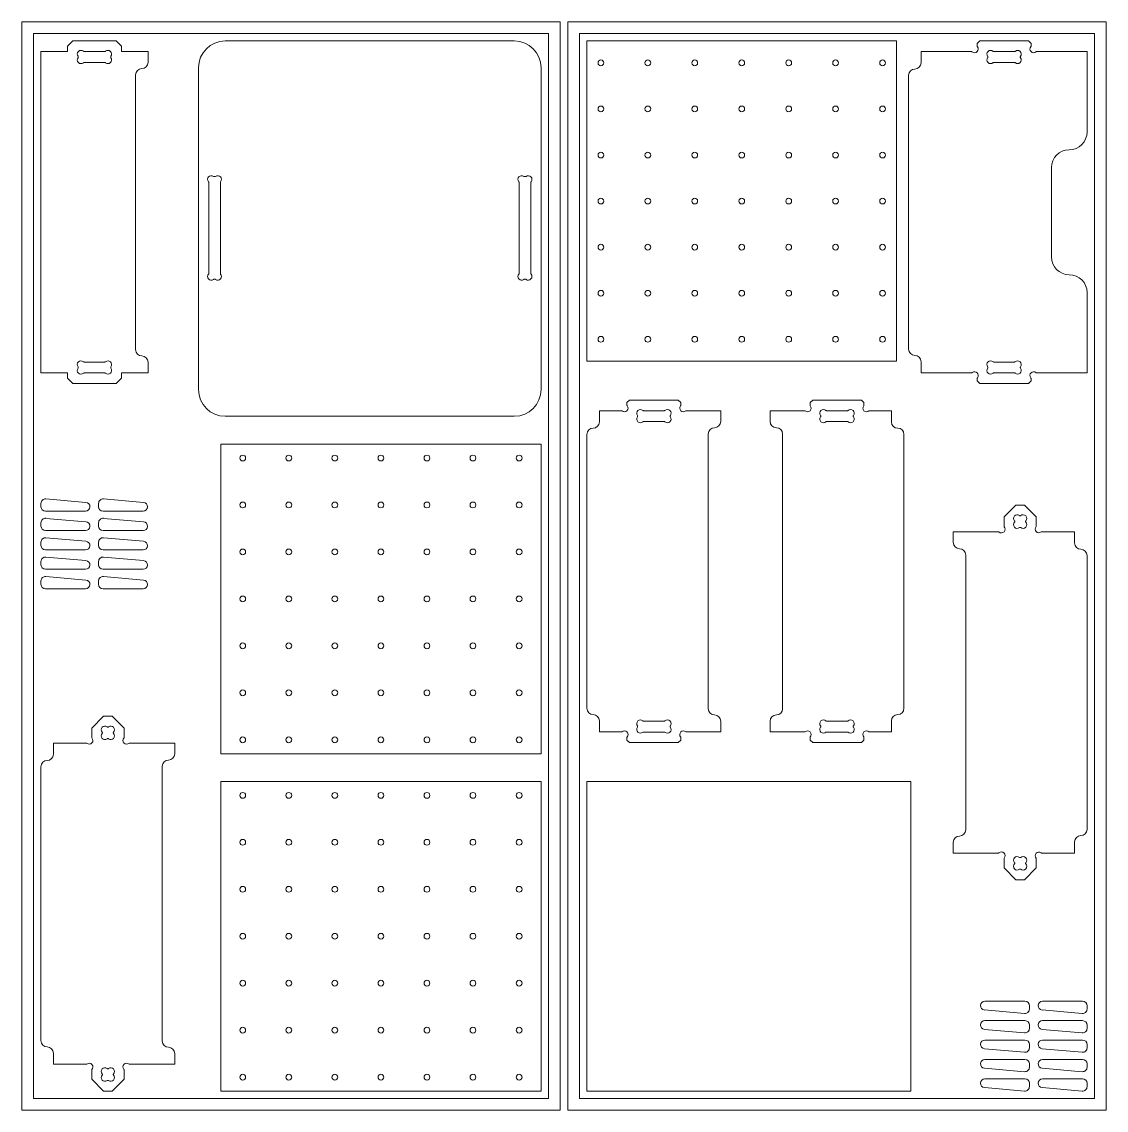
# Model space of a CAD drawing. Header units: millimetres. Extents: x 0 to 2440, y 0 to 1220.
# Drawn here: x 1224 to 2440, y 0 to 1220 of the extents above; entities that cross this region are included whole.
import ezdxf

# ---------------------------------------------------------------- set-up
doc = ezdxf.new("R2010")
doc.units = ezdxf.units.MM

msp = doc.modelspace()

# ---------------------------------------------------------------- linework, layer by layer
at = {"color": 7, "linetype": 'Continuous', "lineweight": 15}
for p, q in [((1827.9, 1220), (1224.3, 1220)), ((1224.3, 1220), (1224.3, 0)), ((1827.9, 0), (1827.9, 1220)), ((2440, 1220), (1836.4, 1220)), ((1836.4, 1220), (1836.4, 0)), ((2440, 0), (2440, 1220)), ((1814.9, 1207), (1237.3, 1207)), ((1237.3, 1207), (1237.3, 13)), ((1275.6, 1192.5), (1281.6, 1198.5)), ((1281.6, 1198.5), (1330, 1198.5)), ((1330, 1198.5), (1336, 1192.5)), ((1776.4, 1198.5), (1452.4, 1198.5)), ((1814.9, 13), (1814.9, 1207)), ((2427, 1207), (1849.4, 1207)), ((1849.4, 1207), (1849.4, 13)), ((1857.9, 1198.5), (1857.9, 839.5)), ((1857.9, 1198.5), (2204.9, 1198.5)), ((2204.9, 1198.5), (2204.9, 839.5)), ((2295.3, 1195.6), (2298.2, 1198.5)), ((2298.2, 1198.5), (2352.8, 1198.5)), ((2352.8, 1198.5), (2355.7, 1195.6)), ((2427, 13), (2427, 1207)), ((1245.8, 1186.5), (1275.6, 1186.5)), ((1245.8, 1186.5), (1245.8, 826.5)), ((1275.6, 1186.5), (1275.6, 1192.5)), ((1294.1, 1186.6), (1317.4, 1186.6)), ((1336, 1192.5), (1336, 1186.5)), ((1336, 1186.5), (1365.8, 1186.5)), ((1365.8, 1186.5), (1365.8, 1174.5)), ((2232.5, 1186.5), (2289.1, 1186.5)), ((2232.5, 1174), (2232.5, 1186.5)), ((2295.3, 1192.7), (2295.3, 1195.6)), ((2313.8, 1186.6), (2337.2, 1186.6)), ((2355.7, 1195.6), (2355.7, 1192.7)), ((2361.9, 1186.5), (2418.5, 1186.5)), ((2418.5, 1186.5), (2418.5, 1096.5)), ((1287.6, 1180.4), (1287.6, 1180.6)), ((1317.4, 1174.4), (1294.1, 1174.4)), ((1324, 1180.6), (1324, 1180.4)), ((2307.3, 1180.3), (2307.3, 1180.7)), ((2337.2, 1174.4), (2313.8, 1174.4)), ((2343.7, 1180.7), (2343.7, 1180.3)), ((1351.8, 852.5), (1351.8, 1160.5)), ((1422.4, 1168.5), (1422.4, 807.8)), ((1806.4, 807.8), (1806.4, 1168.5)), ((2218.5, 1160), (2218.5, 853)), ((2378.5, 956.5), (2378.5, 1056.5)), ((1433.9, 1039.9), (1433.9, 938)), ((1440.9, 1046.5), (1439.8, 1046.5)), ((1446.9, 938), (1446.9, 1039.9)), ((1781.9, 1039.9), (1781.9, 938)), ((1788.9, 1046.5), (1787.8, 1046.5)), ((1794.9, 938), (1794.9, 1039.9)), ((1439.8, 931.5), (1440.9, 931.5)), ((1787.8, 931.5), (1788.9, 931.5)), ((2418.5, 826.5), (2418.5, 916.5)), ((1287.6, 832.6), (1287.6, 832.4)), ((1317.4, 838.6), (1294.1, 838.6)), ((1324, 832.4), (1324, 832.6)), ((1365.8, 826.5), (1365.8, 838.5)), ((1857.9, 839.5), (2204.9, 839.5)), ((2232.5, 839), (2232.5, 826.5)), ((2307.3, 832.7), (2307.3, 832.3)), ((2337.2, 838.6), (2313.8, 838.6)), ((2343.7, 832.3), (2343.7, 832.7)), ((1245.8, 826.5), (1275.6, 826.5)), ((1275.6, 826.5), (1275.6, 820.5)), ((1275.6, 820.5), (1281.6, 814.5)), ((1294.1, 826.4), (1317.4, 826.4)), ((1330, 814.5), (1336, 820.5)), ((1336, 826.5), (1365.8, 826.5)), ((1336, 820.5), (1336, 826.5)), ((2232.5, 826.5), (2289.1, 826.5)), ((2295.3, 820.3), (2295.3, 817.4)), ((2295.3, 817.4), (2298.2, 814.5)), ((2313.8, 826.4), (2337.2, 826.4)), ((2352.8, 814.5), (2355.7, 817.4)), ((2355.7, 817.4), (2355.7, 820.3)), ((2361.9, 826.5), (2418.5, 826.5)), ((1281.6, 814.5), (1330, 814.5)), ((2298.2, 814.5), (2352.8, 814.5)), ((1902.7, 793.1), (1905.6, 796)), ((1902.7, 790.2), (1902.7, 793.1)), ((1905.6, 796), (1960.2, 796)), ((1960.2, 796), (1963.1, 793.1)), ((1963.1, 793.1), (1963.1, 790.2)), ((2110.9, 796), (2108, 793.1)), ((2108, 793.1), (2108, 790.2)), ((2165.5, 796), (2110.9, 796)), ((2168.4, 793.1), (2165.5, 796)), ((2168.4, 790.2), (2168.4, 793.1)), ((1871.9, 784), (1896.5, 784)), ((1871.9, 771.5), (1871.9, 784)), ((1921.1, 784.1), (1944.6, 784.1)), ((1969.3, 784), (2007.9, 784)), ((2007.9, 784), (2007.9, 772)), ((2101.8, 784), (2063.2, 784)), ((2063.2, 784), (2063.2, 772)), ((2149.9, 784.1), (2126.5, 784.1)), ((2199.2, 784), (2174.6, 784)), ((2199.2, 771.5), (2199.2, 784)), ((1452.4, 777.8), (1776.4, 777.8)), ((1914.7, 777.8), (1914.7, 778.2)), ((1944.6, 771.9), (1921.1, 771.9)), ((1951.1, 778.2), (1951.1, 777.8)), ((2120, 778.2), (2120, 777.8)), ((2126.5, 771.9), (2149.9, 771.9)), ((2156.4, 777.8), (2156.4, 778.2)), ((1857.9, 757.5), (1857.9, 450.5)), ((1993.9, 450), (1993.9, 758)), ((2077.2, 758), (2077.2, 450)), ((2213.2, 450.5), (2213.2, 757.5)), ((1447.4, 746.6), (1806.4, 746.6)), ((1447.4, 399.6), (1447.4, 746.6)), ((1806.4, 399.6), (1806.4, 746.6)), ((1296.2, 681.2), (1251.2, 685.2)), ((1360.8, 681.2), (1315.8, 685.2)), ((1245.8, 680.2), (1245.8, 676.5)), ((1250.8, 671.5), (1295.8, 671.5)), ((1310.4, 680.2), (1310.4, 676.5)), ((1315.4, 671.5), (1360.4, 671.5)), ((2338.7, 678.3), (2325.4, 665.1)), ((2348.3, 678.3), (2338.7, 678.3)), ((2361.6, 665.1), (2348.3, 678.3)), ((1296.2, 659.5), (1251.2, 663.4)), ((1360.8, 659.5), (1315.8, 663.4)), ((2325.4, 665.1), (2325.4, 654.3)), ((2337.4, 660.1), (2337.4, 659.6)), ((2343.9, 666.3), (2343.1, 666.3)), ((2349.6, 659.6), (2349.6, 660.1)), ((2361.6, 654.6), (2361.6, 665.1)), ((1245.8, 658.5), (1245.8, 654.7)), ((1250.8, 649.7), (1295.8, 649.7)), ((1310.4, 658.5), (1310.4, 654.7)), ((1315.4, 649.7), (1360.4, 649.7)), ((2319.4, 648.3), (2268.5, 648.3)), ((2268.5, 648.3), (2268.5, 636.3)), ((2343.1, 653.3), (2343.9, 653.3)), ((2404.5, 648.3), (2367.3, 648.3)), ((2404.5, 635.8), (2404.5, 648.3)), ((1245.8, 636.7), (1245.8, 633)), ((1296.2, 637.8), (1251.2, 641.7)), ((1310.4, 636.7), (1310.4, 633)), ((1360.8, 637.8), (1315.8, 641.7)), ((1250.8, 628), (1295.8, 628)), ((1315.4, 628), (1360.4, 628)), ((2282.5, 622.3), (2282.5, 314.3)), ((1245.8, 615), (1245.8, 611.3)), ((1296.2, 616), (1251.2, 620)), ((1310.4, 615), (1310.4, 611.3)), ((1360.8, 616), (1315.8, 620)), ((2418.5, 314.8), (2418.5, 621.8)), ((1250.8, 606.3), (1295.8, 606.3)), ((1296.2, 594.3), (1251.2, 598.3)), ((1315.4, 606.3), (1360.4, 606.3)), ((1360.8, 594.3), (1315.8, 598.3)), ((1245.8, 593.3), (1245.8, 589.5)), ((1310.4, 593.3), (1310.4, 589.5)), ((1250.8, 584.5), (1295.8, 584.5)), ((1315.4, 584.5), (1360.4, 584.5)), ((1302.7, 428.2), (1315.9, 441.5)), ((1315.9, 441.5), (1325.6, 441.5)), ((1325.6, 441.5), (1338.9, 428.2)), ((1302.7, 417.8), (1302.7, 428.2)), ((1320.4, 429.5), (1321.1, 429.5)), ((1338.9, 428.2), (1338.9, 417.5)), ((1871.9, 436.5), (1871.9, 424)), ((1914.7, 430.2), (1914.7, 429.8)), ((1944.6, 436.1), (1921.1, 436.1)), ((1951.1, 429.8), (1951.1, 430.2)), ((2007.9, 424), (2007.9, 436)), ((2063.2, 424), (2063.2, 436)), ((2120, 429.8), (2120, 430.2)), ((2126.5, 436.1), (2149.9, 436.1)), ((2156.4, 430.2), (2156.4, 429.8)), ((2199.2, 436.5), (2199.2, 424)), ((1314.7, 422.8), (1314.7, 423.2)), ((1321.1, 416.5), (1320.4, 416.5)), ((1326.9, 423.2), (1326.9, 422.8)), ((1871.9, 424), (1896.5, 424)), ((1902.7, 417.8), (1902.7, 414.9)), ((1902.7, 414.9), (1905.6, 412)), ((1921.1, 423.9), (1944.6, 423.9)), ((1960.2, 412), (1963.1, 414.9)), ((1963.1, 414.9), (1963.1, 417.8)), ((1969.3, 424), (2007.9, 424)), ((2101.8, 424), (2063.2, 424)), ((2108, 414.9), (2108, 417.8)), ((2110.9, 412), (2108, 414.9)), ((2149.9, 423.9), (2126.5, 423.9)), ((2168.4, 414.9), (2165.5, 412)), ((2168.4, 417.8), (2168.4, 414.9)), ((2199.2, 424), (2174.6, 424)), ((1259.8, 411.5), (1296.9, 411.5)), ((1259.8, 399), (1259.8, 411.5)), ((1344.9, 411.5), (1395.8, 411.5)), ((1395.8, 411.5), (1395.8, 399.5)), ((1905.6, 412), (1960.2, 412)), ((2165.5, 412), (2110.9, 412)), ((1447.4, 399.6), (1806.4, 399.6)), ((1245.8, 385), (1245.8, 78)), ((1381.8, 77.5), (1381.8, 385.5)), ((1447.4, 368.5), (1806.4, 368.5)), ((1447.4, 21.5), (1447.4, 368.5)), ((1806.4, 21.5), (1806.4, 368.5)), ((1857.9, 368.5), (2220.8, 368.5)), ((1857.9, 368.5), (1857.9, 21.5)), ((2220.8, 21.5), (2220.8, 368.5)), ((2268.5, 288.3), (2268.5, 300.3)), ((2404.5, 300.8), (2404.5, 288.3)), ((2319.4, 288.3), (2268.5, 288.3)), ((2325.4, 271.6), (2325.4, 282.3)), ((2343.1, 283.3), (2343.9, 283.3)), ((2361.6, 282.1), (2361.6, 271.6)), ((2404.5, 288.3), (2367.3, 288.3)), ((2338.7, 258.3), (2325.4, 271.6)), ((2337.4, 276.6), (2337.4, 277.1)), ((2343.9, 270.3), (2343.1, 270.3)), ((2361.6, 271.6), (2348.3, 258.3)), ((2349.6, 277.1), (2349.6, 276.6)), ((2348.3, 258.3), (2338.7, 258.3)), ((2348.9, 122.1), (2303.9, 122.1)), ((2413.5, 122.1), (2368.5, 122.1)), ((2303.5, 112.4), (2348.5, 108.4)), ((2353.9, 113.4), (2353.9, 117.1)), ((2368.1, 112.4), (2413.1, 108.4)), ((2418.5, 113.4), (2418.5, 117.1)), ((2348.9, 100.4), (2303.9, 100.4)), ((2413.5, 100.4), (2368.5, 100.4)), ((2303.5, 90.6), (2348.5, 86.7)), ((2353.9, 91.7), (2353.9, 95.4)), ((2368.1, 90.6), (2413.1, 86.7)), ((2418.5, 91.7), (2418.5, 95.4)), ((2348.9, 78.7), (2303.9, 78.7)), ((2353.9, 69.9), (2353.9, 73.7)), ((2413.5, 78.7), (2368.5, 78.7)), ((2418.5, 69.9), (2418.5, 73.7)), ((1259.8, 64), (1259.8, 51.5)), ((1395.8, 51.5), (1395.8, 63.5)), ((2303.5, 68.9), (2348.5, 65)), ((2368.1, 68.9), (2413.1, 65)), ((1259.8, 51.5), (1296.9, 51.5)), ((1344.9, 51.5), (1395.8, 51.5)), ((2348.9, 56.9), (2303.9, 56.9)), ((2353.9, 48.2), (2353.9, 51.9)), ((2413.5, 56.9), (2368.5, 56.9)), ((2418.5, 48.2), (2418.5, 51.9)), ((1302.7, 45.2), (1302.7, 34.8)), ((1314.7, 40.2), (1314.7, 39.8)), ((1321.1, 46.5), (1320.4, 46.5)), ((1326.9, 39.8), (1326.9, 40.2)), ((1338.9, 34.8), (1338.9, 45.5)), ((2303.5, 47.2), (2348.5, 43.2)), ((2368.1, 47.2), (2413.1, 43.2)), ((1302.7, 34.8), (1315.9, 21.5)), ((1320.4, 33.5), (1321.1, 33.5)), ((1325.6, 21.5), (1338.9, 34.8)), ((2303.5, 25.4), (2348.5, 21.5)), ((2348.9, 35.2), (2303.9, 35.2)), ((2353.9, 26.5), (2353.9, 30.2)), ((2368.1, 25.4), (2413.1, 21.5)), ((2413.5, 35.2), (2368.5, 35.2)), ((2418.5, 26.5), (2418.5, 30.2)), ((1237.3, 13), (1814.9, 13)), ((1315.9, 21.5), (1325.6, 21.5)), ((1447.4, 21.5), (1806.4, 21.5)), ((1849.4, 13), (2427, 13)), ((1857.9, 21.5), (2220.8, 21.5)), ((1224.3, 0), (1827.9, 0)), ((1836.4, 0), (2440, 0))]:
    msp.add_line(p, q, dxfattribs=at)
for centre in [(1873.5, 1173.9), (1873.5, 1173.9), (1926.1, 1173.9), (1926.1, 1173.9), (1978.7, 1173.9), (1978.7, 1173.9), (2031.4, 1173.9), (2031.4, 1173.9), (2084, 1173.9), (2084, 1173.9), (2136.6, 1173.9), (2136.6, 1173.9), (2189.3, 1173.9), (2189.3, 1173.9), (1873.5, 1122.3), (1873.5, 1122.3), (1926.1, 1122.3), (1926.1, 1122.3), (1978.7, 1122.3), (1978.7, 1122.3), (2031.4, 1122.3), (2031.4, 1122.3), (2084, 1122.3), (2084, 1122.3), (2136.6, 1122.3), (2136.6, 1122.3), (2189.3, 1122.3), (2189.3, 1122.3), (1873.5, 1070.6), (1873.5, 1070.6), (1926.1, 1070.6), (1926.1, 1070.6), (1978.7, 1070.6), (1978.7, 1070.6), (2031.4, 1070.6), (2031.4, 1070.6), (2084, 1070.6), (2084, 1070.6), (2136.6, 1070.6), (2136.6, 1070.6), (2189.3, 1070.6), (2189.3, 1070.6), (1873.5, 1019), (1873.5, 1019), (1926.1, 1019), (1926.1, 1019), (1978.7, 1019), (1978.7, 1019), (2031.4, 1019), (2031.4, 1019), (2084, 1019), (2084, 1019), (2136.6, 1019), (2136.6, 1019), (2189.3, 1019), (2189.3, 1019), (1873.5, 967.4), (1873.5, 967.4), (1926.1, 967.4), (1926.1, 967.4), (1978.7, 967.4), (1978.7, 967.4), (2031.4, 967.4), (2031.4, 967.4), (2084, 967.4), (2084, 967.4), (2136.6, 967.4), (2136.6, 967.4), (2189.3, 967.4), (2189.3, 967.4), (1873.5, 915.7), (1873.5, 915.7), (1926.1, 915.7), (1926.1, 915.7), (1978.7, 915.7), (1978.7, 915.7), (2031.4, 915.7), (2031.4, 915.7), (2084, 915.7), (2084, 915.7), (2136.6, 915.7), (2136.6, 915.7), (2189.3, 915.7), (2189.3, 915.7), (1873.5, 864.1), (1873.5, 864.1), (1926.1, 864.1), (1926.1, 864.1), (1978.7, 864.1), (1978.7, 864.1), (2031.4, 864.1), (2031.4, 864.1), (2084, 864.1), (2084, 864.1), (2136.6, 864.1), (2136.6, 864.1), (2189.3, 864.1), (2189.3, 864.1), (1472, 731), (1472, 731), (1523.6, 731), (1523.6, 731), (1575.2, 731), (1575.2, 731), (1626.9, 731), (1626.9, 731), (1678.5, 731), (1678.5, 731), (1730.1, 731), (1730.1, 731), (1781.8, 731), (1781.8, 731), (1472, 678.4), (1472, 678.4), (1523.6, 678.4), (1523.6, 678.4), (1575.2, 678.4), (1575.2, 678.4), (1626.9, 678.4), (1626.9, 678.4), (1678.5, 678.4), (1678.5, 678.4), (1730.1, 678.4), (1730.1, 678.4), (1781.8, 678.4), (1781.8, 678.4), (1472, 625.8), (1472, 625.8), (1523.6, 625.8), (1523.6, 625.8), (1575.2, 625.8), (1575.2, 625.8), (1626.9, 625.8), (1626.9, 625.8), (1678.5, 625.8), (1678.5, 625.8), (1730.1, 625.8), (1730.1, 625.8), (1781.8, 625.8), (1781.8, 625.8), (1472, 573.1), (1472, 573.1), (1523.6, 573.1), (1523.6, 573.1), (1575.2, 573.1), (1575.2, 573.1), (1626.9, 573.1), (1626.9, 573.1), (1678.5, 573.1), (1678.5, 573.1), (1730.1, 573.1), (1730.1, 573.1), (1781.8, 573.1), (1781.8, 573.1), (1472, 520.5), (1472, 520.5), (1523.6, 520.5), (1523.6, 520.5), (1575.2, 520.5), (1575.2, 520.5), (1626.9, 520.5), (1626.9, 520.5), (1678.5, 520.5), (1678.5, 520.5), (1730.1, 520.5), (1730.1, 520.5), (1781.8, 520.5), (1781.8, 520.5), (1472, 467.9), (1472, 467.9), (1523.6, 467.9), (1523.6, 467.9), (1575.2, 467.9), (1575.2, 467.9), (1626.9, 467.9), (1626.9, 467.9), (1678.5, 467.9), (1678.5, 467.9), (1730.1, 467.9), (1730.1, 467.9), (1781.8, 467.9), (1781.8, 467.9), (1472, 415.2), (1472, 415.2), (1523.6, 415.2), (1523.6, 415.2), (1575.2, 415.2), (1575.2, 415.2), (1626.9, 415.2), (1626.9, 415.2), (1678.5, 415.2), (1678.5, 415.2), (1730.1, 415.2), (1730.1, 415.2), (1781.8, 415.2), (1781.8, 415.2), (1472, 352.9), (1472, 352.9), (1523.6, 352.9), (1523.6, 352.9), (1575.2, 352.9), (1575.2, 352.9), (1626.9, 352.9), (1626.9, 352.9), (1678.5, 352.9), (1678.5, 352.9), (1730.1, 352.9), (1730.1, 352.9), (1781.8, 352.9), (1781.8, 352.9), (1472, 300.3), (1472, 300.3), (1523.6, 300.3), (1523.6, 300.3), (1575.2, 300.3), (1575.2, 300.3), (1626.9, 300.3), (1626.9, 300.3), (1678.5, 300.3), (1678.5, 300.3), (1730.1, 300.3), (1730.1, 300.3), (1781.8, 300.3), (1781.8, 300.3), (1472, 247.6), (1472, 247.6), (1523.6, 247.6), (1523.6, 247.6), (1575.2, 247.6), (1575.2, 247.6), (1626.9, 247.6), (1626.9, 247.6), (1678.5, 247.6), (1678.5, 247.6), (1730.1, 247.6), (1730.1, 247.6), (1781.8, 247.6), (1781.8, 247.6), (1472, 195), (1472, 195), (1523.6, 195), (1523.6, 195), (1575.2, 195), (1575.2, 195), (1626.9, 195), (1626.9, 195), (1678.5, 195), (1678.5, 195), (1730.1, 195), (1730.1, 195), (1781.8, 195), (1781.8, 195), (1472, 142.4), (1472, 142.4), (1523.6, 142.4), (1523.6, 142.4), (1575.2, 142.4), (1575.2, 142.4), (1626.9, 142.4), (1626.9, 142.4), (1678.5, 142.4), (1678.5, 142.4), (1730.1, 142.4), (1730.1, 142.4), (1781.8, 142.4), (1781.8, 142.4), (1472, 89.7), (1472, 89.7), (1523.6, 89.7), (1523.6, 89.7), (1575.2, 89.7), (1575.2, 89.7), (1626.9, 89.7), (1626.9, 89.7), (1678.5, 89.7), (1678.5, 89.7), (1730.1, 89.7), (1730.1, 89.7), (1781.8, 89.7), (1781.8, 89.7), (1472, 37.1), (1472, 37.1), (1523.6, 37.1), (1523.6, 37.1), (1575.2, 37.1), (1575.2, 37.1), (1626.9, 37.1), (1626.9, 37.1), (1678.5, 37.1), (1678.5, 37.1), (1730.1, 37.1), (1730.1, 37.1), (1781.8, 37.1), (1781.8, 37.1)]:
    msp.add_circle(centre, 3.25, dxfattribs=at)
for centre, radius, start, end in [((1452.4, 1168.5), 30, 90, 180), ((1452.4, 1168.5), 30, 90, 180), ((1776.4, 1168.5), 30, 0, 90), ((1776.4, 1168.5), 30, 0, 90), ((1290.6, 1183.8), 4.1, 48.4679, 217.1384), ((1290.6, 1183.8), 4.1, 48.4679, 217.1384), ((1294.1, 1187.8), 1.2, 228.4679, 270), ((1294.1, 1187.8), 1.2, 228.4679, 270), ((1317.4, 1187.8), 1.2, 270, 311.5321), ((1317.4, 1187.8), 1.2, 270, 311.5321), ((1320.9, 1183.8), 4.1, 322.8616, 131.5321), ((1320.9, 1183.8), 4.1, 322.8616, 131.5321), ((2289.1, 1185.5), 1, 49.8658, 90), ((2289.1, 1185.5), 1, 49.8658, 90), ((2292.4, 1189.4), 4.1, 229.8658, 40.1342), ((2292.4, 1189.4), 4.1, 229.8658, 40.1342), ((2296.3, 1192.7), 1, 180, 220.1342), ((2296.3, 1192.7), 1, 180, 220.1342), ((2310.3, 1183.8), 4.1, 47.623, 217.8868), ((2310.3, 1183.8), 4.1, 47.623, 217.8868), ((2313.8, 1187.6), 1, 227.623, 270), ((2313.8, 1187.6), 1, 227.623, 270), ((2337.2, 1187.6), 1, 270, 312.377), ((2337.2, 1187.6), 1, 270, 312.377), ((2340.7, 1183.8), 4.1, 322.1132, 132.377), ((2340.7, 1183.8), 4.1, 322.1132, 132.377), ((2358.6, 1189.4), 4.1, 139.8658, 310.1342), ((2358.6, 1189.4), 4.1, 139.8658, 310.1342), ((2354.7, 1192.7), 1, 319.8658, 0), ((2354.7, 1192.7), 1, 319.8658, 0), ((2361.9, 1185.5), 1, 90, 130.1342), ((2361.9, 1185.5), 1, 90, 130.1342), ((1290.6, 1177.2), 4.1, 142.8616, 311.5321), ((1290.6, 1177.2), 4.1, 142.8616, 311.5321), ((1286.4, 1180.6), 1.2, 0, 37.1384), ((1286.4, 1180.6), 1.2, 0, 37.1384), ((1286.4, 1180.4), 1.2, 322.8616, 0), ((1286.4, 1180.4), 1.2, 322.8616, 0), ((1294.1, 1173.2), 1.2, 90, 131.5321), ((1294.1, 1173.2), 1.2, 90, 131.5321), ((1317.4, 1173.2), 1.2, 48.4679, 90), ((1317.4, 1173.2), 1.2, 48.4679, 90), ((1320.9, 1177.2), 4.1, 228.4679, 37.1384), ((1320.9, 1177.2), 4.1, 228.4679, 37.1384), ((1325.2, 1180.6), 1.2, 142.8616, 180), ((1325.2, 1180.6), 1.2, 142.8616, 180), ((1325.2, 1180.4), 1.2, 180, 217.1384), ((1325.2, 1180.4), 1.2, 180, 217.1384), ((1358.8, 1174.5), 7, 270, 0), ((1358.8, 1174.5), 7, 270, 0), ((2225.5, 1174), 7, 270, 0), ((2225.5, 1174), 7, 270, 0), ((2310.3, 1177.2), 4.1, 142.1132, 312.377), ((2310.3, 1177.2), 4.1, 142.1132, 312.377), ((2306.3, 1180.7), 1, 0, 37.8868), ((2306.3, 1180.7), 1, 0, 37.8868), ((2306.3, 1180.3), 1, 322.1132, 0), ((2306.3, 1180.3), 1, 322.1132, 0), ((2313.8, 1173.4), 1, 90, 132.377), ((2313.8, 1173.4), 1, 90, 132.377), ((2337.2, 1173.4), 1, 47.623, 90), ((2337.2, 1173.4), 1, 47.623, 90), ((2340.7, 1177.2), 4.1, 227.623, 37.8868), ((2340.7, 1177.2), 4.1, 227.623, 37.8868), ((2344.7, 1180.7), 1, 142.1132, 180), ((2344.7, 1180.7), 1, 142.1132, 180), ((2344.7, 1180.3), 1, 180, 217.8868), ((2344.7, 1180.3), 1, 180, 217.8868), ((1358.8, 1160.5), 7, 90, 180), ((1358.8, 1160.5), 7, 90, 180), ((2225.5, 1160), 7, 90, 180), ((2225.5, 1160), 7, 90, 180), ((2398.5, 1096.5), 20, 270, 0), ((2398.5, 1096.5), 20, 270, 0), ((2398.5, 1056.5), 20, 90, 180), ((2398.5, 1056.5), 20, 90, 180), ((1436.6, 1043.4), 4.1, 52.8616, 221.5321), ((1436.6, 1043.4), 4.1, 52.8616, 221.5321), ((1432.7, 1039.9), 1.2, 0, 41.5321), ((1432.7, 1039.9), 1.2, 0, 41.5321), ((1439.8, 1047.7), 1.2, 232.8616, 270), ((1439.8, 1047.7), 1.2, 232.8616, 270), ((1440.9, 1047.7), 1.2, 270, 307.1384), ((1440.9, 1047.7), 1.2, 270, 307.1384), ((1444.1, 1043.4), 4.1, 318.4679, 127.1384), ((1444.1, 1043.4), 4.1, 318.4679, 127.1384), ((1448.1, 1039.9), 1.2, 138.4679, 180), ((1448.1, 1039.9), 1.2, 138.4679, 180), ((1784.6, 1043.4), 4.1, 52.8616, 221.5321), ((1784.6, 1043.4), 4.1, 52.8616, 221.5321), ((1780.7, 1039.9), 1.2, 0, 41.5321), ((1780.7, 1039.9), 1.2, 0, 41.5321), ((1787.8, 1047.7), 1.2, 232.8616, 270), ((1787.8, 1047.7), 1.2, 232.8616, 270), ((1788.9, 1047.7), 1.2, 270, 307.1384), ((1788.9, 1047.7), 1.2, 270, 307.1384), ((1792.1, 1043.4), 4.1, 318.4679, 127.1384), ((1792.1, 1043.4), 4.1, 318.4679, 127.1384), ((1796.1, 1039.9), 1.2, 138.4679, 180), ((1796.1, 1039.9), 1.2, 138.4679, 180), ((2398.5, 956.5), 20, 180, 270), ((2398.5, 956.5), 20, 180, 270), ((1436.6, 934.5), 4.1, 138.4679, 307.1384), ((1436.6, 934.5), 4.1, 138.4679, 307.1384), ((1432.7, 938), 1.2, 318.4679, 0), ((1432.7, 938), 1.2, 318.4679, 0), ((1439.8, 930.3), 1.2, 90, 127.1384), ((1439.8, 930.3), 1.2, 90, 127.1384), ((1440.9, 930.3), 1.2, 52.8616, 90), ((1440.9, 930.3), 1.2, 52.8616, 90), ((1444.1, 934.5), 4.1, 232.8616, 41.5321), ((1444.1, 934.5), 4.1, 232.8616, 41.5321), ((1448.1, 938), 1.2, 180, 221.5321), ((1448.1, 938), 1.2, 180, 221.5321), ((1784.6, 934.5), 4.1, 138.4679, 307.1384), ((1784.6, 934.5), 4.1, 138.4679, 307.1384), ((1780.7, 938), 1.2, 318.4679, 0), ((1780.7, 938), 1.2, 318.4679, 0), ((1787.8, 930.3), 1.2, 90, 127.1384), ((1787.8, 930.3), 1.2, 90, 127.1384), ((1788.9, 930.3), 1.2, 52.8616, 90), ((1788.9, 930.3), 1.2, 52.8616, 90), ((1792.1, 934.5), 4.1, 232.8616, 41.5321), ((1792.1, 934.5), 4.1, 232.8616, 41.5321), ((1796.1, 938), 1.2, 180, 221.5321), ((1796.1, 938), 1.2, 180, 221.5321), ((2398.5, 916.5), 20, 0, 90), ((2398.5, 916.5), 20, 0, 90), ((1358.8, 852.5), 7, 180, 270), ((1358.8, 852.5), 7, 180, 270), ((1358.8, 838.5), 7, 0, 90), ((1358.8, 838.5), 7, 0, 90), ((2225.5, 853), 7, 180, 270), ((2225.5, 853), 7, 180, 270), ((2225.5, 839), 7, 0, 90), ((2225.5, 839), 7, 0, 90), ((1290.6, 835.8), 4.1, 48.4679, 217.1384), ((1290.6, 835.8), 4.1, 48.4679, 217.1384), ((1290.6, 829.2), 4.1, 142.8616, 311.5321), ((1290.6, 829.2), 4.1, 142.8616, 311.5321), ((1286.4, 832.6), 1.2, 0, 37.1384), ((1286.4, 832.6), 1.2, 0, 37.1384), ((1286.4, 832.4), 1.2, 322.8616, 0), ((1286.4, 832.4), 1.2, 322.8616, 0), ((1294.1, 839.8), 1.2, 228.4679, 270), ((1294.1, 839.8), 1.2, 228.4679, 270), ((1317.4, 839.8), 1.2, 270, 311.5321), ((1317.4, 839.8), 1.2, 270, 311.5321), ((1320.9, 835.8), 4.1, 322.8616, 131.5321), ((1320.9, 835.8), 4.1, 322.8616, 131.5321), ((1320.9, 829.2), 4.1, 228.4679, 37.1384), ((1320.9, 829.2), 4.1, 228.4679, 37.1384), ((1325.2, 832.6), 1.2, 142.8616, 180), ((1325.2, 832.6), 1.2, 142.8616, 180), ((1325.2, 832.4), 1.2, 180, 217.1384), ((1325.2, 832.4), 1.2, 180, 217.1384), ((2310.3, 835.8), 4.1, 47.623, 217.8868), ((2310.3, 835.8), 4.1, 47.623, 217.8868), ((2310.3, 829.2), 4.1, 142.1132, 312.377), ((2310.3, 829.2), 4.1, 142.1132, 312.377), ((2306.3, 832.7), 1, 0, 37.8868), ((2306.3, 832.7), 1, 0, 37.8868), ((2306.3, 832.3), 1, 322.1132, 0), ((2306.3, 832.3), 1, 322.1132, 0), ((2313.8, 839.6), 1, 227.623, 270), ((2313.8, 839.6), 1, 227.623, 270), ((2337.2, 839.6), 1, 270, 312.377), ((2337.2, 839.6), 1, 270, 312.377), ((2340.7, 835.8), 4.1, 322.1132, 132.377), ((2340.7, 835.8), 4.1, 322.1132, 132.377), ((2340.7, 829.2), 4.1, 227.623, 37.8868), ((2340.7, 829.2), 4.1, 227.623, 37.8868), ((2344.7, 832.7), 1, 142.1132, 180), ((2344.7, 832.7), 1, 142.1132, 180), ((2344.7, 832.3), 1, 180, 217.8868), ((2344.7, 832.3), 1, 180, 217.8868), ((1294.1, 825.2), 1.2, 90, 131.5321), ((1294.1, 825.2), 1.2, 90, 131.5321), ((1317.4, 825.2), 1.2, 48.4679, 90), ((1317.4, 825.2), 1.2, 48.4679, 90), ((2289.1, 827.5), 1, 270, 310.1342), ((2289.1, 827.5), 1, 270, 310.1342), ((2292.4, 823.6), 4.1, 319.8658, 130.1342), ((2292.4, 823.6), 4.1, 319.8658, 130.1342), ((2296.3, 820.3), 1, 139.8658, 180), ((2296.3, 820.3), 1, 139.8658, 180), ((2313.8, 825.4), 1, 90, 132.377), ((2313.8, 825.4), 1, 90, 132.377), ((2337.2, 825.4), 1, 47.623, 90), ((2337.2, 825.4), 1, 47.623, 90), ((2358.6, 823.6), 4.1, 49.8658, 220.1342), ((2358.6, 823.6), 4.1, 49.8658, 220.1342), ((2354.7, 820.3), 1, 0, 40.1342), ((2354.7, 820.3), 1, 0, 40.1342), ((2361.9, 827.5), 1, 229.8658, 270), ((2361.9, 827.5), 1, 229.8658, 270), ((1452.4, 807.8), 30, 180, 270), ((1452.4, 807.8), 30, 180, 270), ((1776.4, 807.8), 30, 270, 0), ((1776.4, 807.8), 30, 270, 0), ((1896.5, 783), 1, 49.8658, 90), ((1896.5, 783), 1, 49.8658, 90), ((1899.8, 786.9), 4.1, 229.8658, 40.1342), ((1899.8, 786.9), 4.1, 229.8658, 40.1342), ((1903.7, 790.2), 1, 180, 220.1342), ((1903.7, 790.2), 1, 180, 220.1342), ((1917.7, 781.3), 4.1, 47.623, 217.8868), ((1917.7, 781.3), 4.1, 47.623, 217.8868), ((1921.1, 785.1), 1, 227.623, 270), ((1921.1, 785.1), 1, 227.623, 270), ((1944.6, 785.1), 1, 270, 312.377), ((1944.6, 785.1), 1, 270, 312.377), ((1948.1, 781.3), 4.1, 322.1132, 132.377), ((1948.1, 781.3), 4.1, 322.1132, 132.377), ((1966, 786.9), 4.1, 139.8658, 310.1342), ((1966, 786.9), 4.1, 139.8658, 310.1342), ((1962.1, 790.2), 1, 319.8658, 0), ((1962.1, 790.2), 1, 319.8658, 0), ((1969.3, 783), 1, 90, 130.1342), ((1969.3, 783), 1, 90, 130.1342), ((2101.8, 783), 1, 49.8658, 90), ((2101.8, 783), 1, 49.8658, 90), ((2105.1, 786.9), 4.1, 229.8658, 40.1342), ((2105.1, 786.9), 4.1, 229.8658, 40.1342), ((2109, 790.2), 1, 180, 220.1342), ((2109, 790.2), 1, 180, 220.1342), ((2123, 781.3), 4.1, 47.623, 217.8868), ((2123, 781.3), 4.1, 47.623, 217.8868), ((2126.5, 785.1), 1, 227.623, 270), ((2126.5, 785.1), 1, 227.623, 270), ((2149.9, 785.1), 1, 270, 312.377), ((2149.9, 785.1), 1, 270, 312.377), ((2153.4, 781.3), 4.1, 322.1132, 132.377), ((2153.4, 781.3), 4.1, 322.1132, 132.377), ((2171.3, 786.9), 4.1, 139.8658, 310.1342), ((2171.3, 786.9), 4.1, 139.8658, 310.1342), ((2167.4, 790.2), 1, 319.8658, 0), ((2167.4, 790.2), 1, 319.8658, 0), ((2174.6, 783), 1, 90, 130.1342), ((2174.6, 783), 1, 90, 130.1342), ((1864.9, 771.5), 7, 270, 0), ((1864.9, 771.5), 7, 270, 0), ((1917.7, 774.7), 4.1, 142.1132, 312.377), ((1917.7, 774.7), 4.1, 142.1132, 312.377), ((1913.7, 778.2), 1, 0, 37.8868), ((1913.7, 778.2), 1, 0, 37.8868), ((1913.7, 777.8), 1, 322.1132, 0), ((1913.7, 777.8), 1, 322.1132, 0), ((1921.1, 770.9), 1, 90, 132.377), ((1921.1, 770.9), 1, 90, 132.377), ((1944.6, 770.9), 1, 47.623, 90), ((1944.6, 770.9), 1, 47.623, 90), ((1948.1, 774.7), 4.1, 227.623, 37.8868), ((1948.1, 774.7), 4.1, 227.623, 37.8868), ((1952.1, 778.2), 1, 142.1132, 180), ((1952.1, 778.2), 1, 142.1132, 180), ((1952.1, 777.8), 1, 180, 217.8868), ((1952.1, 777.8), 1, 180, 217.8868), ((2000.9, 772), 7, 270, 0), ((2000.9, 772), 7, 270, 0), ((2070.2, 772), 7, 180, 270), ((2070.2, 772), 7, 180, 270), ((2123, 774.7), 4.1, 142.1132, 312.377), ((2123, 774.7), 4.1, 142.1132, 312.377), ((2119, 778.2), 1, 0, 37.8868), ((2119, 778.2), 1, 0, 37.8868), ((2119, 777.8), 1, 322.1132, 0), ((2119, 777.8), 1, 322.1132, 0), ((2126.5, 770.9), 1, 90, 132.377), ((2126.5, 770.9), 1, 90, 132.377), ((2149.9, 770.9), 1, 47.623, 90), ((2149.9, 770.9), 1, 47.623, 90), ((2153.4, 774.7), 4.1, 227.623, 37.8868), ((2153.4, 774.7), 4.1, 227.623, 37.8868), ((2157.4, 778.2), 1, 142.1132, 180), ((2157.4, 778.2), 1, 142.1132, 180), ((2157.4, 777.8), 1, 180, 217.8868), ((2157.4, 777.8), 1, 180, 217.8868), ((2206.2, 771.5), 7, 180, 270), ((2206.2, 771.5), 7, 180, 270), ((1864.9, 757.5), 7, 90, 180), ((1864.9, 757.5), 7, 90, 180), ((2000.9, 758), 7, 90, 180), ((2000.9, 758), 7, 90, 180), ((2070.2, 758), 7, 0, 90), ((2070.2, 758), 7, 0, 90), ((2206.2, 757.5), 7, 0, 90), ((2206.2, 757.5), 7, 0, 90), ((1250.8, 680.2), 5, 85, 180), ((1250.8, 680.2), 5, 85, 180), ((1315.4, 680.2), 5, 85, 180), ((1315.4, 680.2), 5, 85, 180), ((1250.8, 676.5), 5, 180, 270), ((1250.8, 676.5), 5, 180, 270), ((1295.8, 676.4), 4.9, 270, 85), ((1295.8, 676.4), 4.9, 270, 85), ((1315.4, 676.5), 5, 180, 270), ((1315.4, 676.5), 5, 180, 270), ((1360.4, 676.4), 4.9, 270, 85), ((1360.4, 676.4), 4.9, 270, 85), ((1250.8, 658.5), 5, 85, 180), ((1250.8, 658.5), 5, 85, 180), ((1295.8, 654.6), 4.9, 270, 85), ((1295.8, 654.6), 4.9, 270, 85), ((1315.4, 658.5), 5, 85, 180), ((1315.4, 658.5), 5, 85, 180), ((1360.4, 654.6), 4.9, 270, 85), ((1360.4, 654.6), 4.9, 270, 85), ((2340.2, 663.3), 4.1, 50.0242, 224.7385), ((2340.2, 663.3), 4.1, 50.0242, 224.7385), ((2340.2, 656.3), 4.1, 135.2615, 309.9758), ((2340.2, 656.3), 4.1, 135.2615, 309.9758), ((2336.9, 660.1), 0.5, 0, 44.7385), ((2336.9, 660.1), 0.5, 0, 44.7385), ((2336.9, 659.6), 0.5, 315.2615, 0), ((2336.9, 659.6), 0.5, 315.2615, 0), ((2343.1, 666.8), 0.5, 230.0242, 270), ((2343.1, 666.8), 0.5, 230.0242, 270), ((2343.9, 666.8), 0.5, 270, 309.9758), ((2343.9, 666.8), 0.5, 270, 309.9758), ((2346.8, 663.3), 4.1, 315.2615, 129.9758), ((2346.8, 663.3), 4.1, 315.2615, 129.9758), ((2346.8, 656.3), 4.1, 230.0242, 44.7385), ((2346.8, 656.3), 4.1, 230.0242, 44.7385), ((2350.1, 660.1), 0.5, 135.2615, 180), ((2350.1, 660.1), 0.5, 135.2615, 180), ((2350.1, 659.6), 0.5, 180, 224.7385), ((2350.1, 659.6), 0.5, 180, 224.7385), ((1250.8, 654.7), 5, 180, 270), ((1250.8, 654.7), 5, 180, 270), ((1315.4, 654.7), 5, 180, 270), ((1315.4, 654.7), 5, 180, 270), ((2319.4, 647.8), 0.5, 47.6415, 90), ((2319.4, 647.8), 0.5, 47.6415, 90), ((2322.5, 651.2), 4.1, 227.6415, 42.3585), ((2322.5, 651.2), 4.1, 227.6415, 42.3585), ((2325.9, 654.3), 0.5, 180, 222.3585), ((2325.9, 654.3), 0.5, 180, 222.3585), ((2343.1, 652.8), 0.5, 90, 129.9758), ((2343.1, 652.8), 0.5, 90, 129.9758), ((2343.9, 652.8), 0.5, 50.0242, 90), ((2343.9, 652.8), 0.5, 50.0242, 90), ((2364.4, 651.3), 4.1, 135.2615, 309.9758), ((2364.4, 651.3), 4.1, 135.2615, 309.9758), ((2361.1, 654.6), 0.5, 315.2615, 0), ((2361.1, 654.6), 0.5, 315.2615, 0), ((2367.3, 647.8), 0.5, 90, 129.9758), ((2367.3, 647.8), 0.5, 90, 129.9758), ((1250.8, 636.7), 5, 85, 180), ((1250.8, 636.7), 5, 85, 180), ((1295.8, 632.9), 4.9, 270, 85), ((1295.8, 632.9), 4.9, 270, 85), ((1315.4, 636.7), 5, 85, 180), ((1315.4, 636.7), 5, 85, 180), ((1360.4, 632.9), 4.9, 270, 85), ((1360.4, 632.9), 4.9, 270, 85), ((2275.5, 636.3), 7, 180, 270), ((2275.5, 636.3), 7, 180, 270), ((2411.5, 635.8), 7, 180, 270), ((2411.5, 635.8), 7, 180, 270), ((1250.8, 633), 5, 180, 270), ((1250.8, 633), 5, 180, 270), ((1315.4, 633), 5, 180, 270), ((1315.4, 633), 5, 180, 270), ((2275.5, 622.3), 7, 0, 90), ((2275.5, 622.3), 7, 0, 90), ((2411.5, 621.8), 7, 0, 90), ((2411.5, 621.8), 7, 0, 90), ((1250.8, 615), 5, 85, 180), ((1250.8, 615), 5, 85, 180), ((1250.8, 611.3), 5, 180, 270), ((1250.8, 611.3), 5, 180, 270), ((1295.8, 611.2), 4.9, 270, 85), ((1295.8, 611.2), 4.9, 270, 85), ((1315.4, 615), 5, 85, 180), ((1315.4, 615), 5, 85, 180), ((1315.4, 611.3), 5, 180, 270), ((1315.4, 611.3), 5, 180, 270), ((1360.4, 611.2), 4.9, 270, 85), ((1360.4, 611.2), 4.9, 270, 85), ((1250.8, 593.3), 5, 85, 180), ((1250.8, 593.3), 5, 85, 180), ((1315.4, 593.3), 5, 85, 180), ((1315.4, 593.3), 5, 85, 180), ((1250.8, 589.5), 5, 180, 270), ((1250.8, 589.5), 5, 180, 270), ((1295.8, 589.4), 4.9, 270, 85), ((1295.8, 589.4), 4.9, 270, 85), ((1315.4, 589.5), 5, 180, 270), ((1315.4, 589.5), 5, 180, 270), ((1360.4, 589.4), 4.9, 270, 85), ((1360.4, 589.4), 4.9, 270, 85), ((1864.9, 450.5), 7, 180, 270), ((1864.9, 450.5), 7, 180, 270), ((1864.9, 436.5), 7, 0, 90), ((1864.9, 436.5), 7, 0, 90), ((2000.9, 450), 7, 180, 270), ((2000.9, 450), 7, 180, 270), ((2000.9, 436), 7, 0, 90), ((2000.9, 436), 7, 0, 90), ((2070.2, 436), 7, 90, 180), ((2070.2, 436), 7, 90, 180), ((2070.2, 450), 7, 270, 0), ((2070.2, 450), 7, 270, 0), ((2206.2, 436.5), 7, 90, 180), ((2206.2, 436.5), 7, 90, 180), ((2206.2, 450.5), 7, 270, 0), ((2206.2, 450.5), 7, 270, 0), ((1317.4, 426.5), 4.1, 50.0242, 224.7385), ((1317.4, 426.5), 4.1, 50.0242, 224.7385), ((1320.4, 430), 0.5, 230.0242, 270), ((1320.4, 430), 0.5, 230.0242, 270), ((1321.1, 430), 0.5, 270, 309.9758), ((1321.1, 430), 0.5, 270, 309.9758), ((1324.1, 426.5), 4.1, 315.2615, 129.9758), ((1324.1, 426.5), 4.1, 315.2615, 129.9758), ((1917.7, 433.3), 4.1, 47.623, 217.8868), ((1917.7, 433.3), 4.1, 47.623, 217.8868), ((1917.7, 426.7), 4.1, 142.1132, 312.377), ((1917.7, 426.7), 4.1, 142.1132, 312.377), ((1913.7, 430.2), 1, 0, 37.8868), ((1913.7, 430.2), 1, 0, 37.8868), ((1913.7, 429.8), 1, 322.1132, 0), ((1913.7, 429.8), 1, 322.1132, 0), ((1921.1, 437.1), 1, 227.623, 270), ((1921.1, 437.1), 1, 227.623, 270), ((1944.6, 437.1), 1, 270, 312.377), ((1944.6, 437.1), 1, 270, 312.377), ((1948.1, 433.3), 4.1, 322.1132, 132.377), ((1948.1, 433.3), 4.1, 322.1132, 132.377), ((1948.1, 426.7), 4.1, 227.623, 37.8868), ((1948.1, 426.7), 4.1, 227.623, 37.8868), ((1952.1, 430.2), 1, 142.1132, 180), ((1952.1, 430.2), 1, 142.1132, 180), ((1952.1, 429.8), 1, 180, 217.8868), ((1952.1, 429.8), 1, 180, 217.8868), ((2123, 433.3), 4.1, 47.623, 217.8868), ((2123, 433.3), 4.1, 47.623, 217.8868), ((2123, 426.7), 4.1, 142.1132, 312.377), ((2123, 426.7), 4.1, 142.1132, 312.377), ((2119, 430.2), 1, 0, 37.8868), ((2119, 430.2), 1, 0, 37.8868), ((2119, 429.8), 1, 322.1132, 0), ((2119, 429.8), 1, 322.1132, 0), ((2126.5, 437.1), 1, 227.623, 270), ((2126.5, 437.1), 1, 227.623, 270), ((2149.9, 437.1), 1, 270, 312.377), ((2149.9, 437.1), 1, 270, 312.377), ((2153.4, 433.3), 4.1, 322.1132, 132.377), ((2153.4, 433.3), 4.1, 322.1132, 132.377), ((2153.4, 426.7), 4.1, 227.623, 37.8868), ((2153.4, 426.7), 4.1, 227.623, 37.8868), ((2157.4, 430.2), 1, 142.1132, 180), ((2157.4, 430.2), 1, 142.1132, 180), ((2157.4, 429.8), 1, 180, 217.8868), ((2157.4, 429.8), 1, 180, 217.8868), ((1299.9, 414.5), 4.1, 230.0242, 44.7385), ((1299.9, 414.5), 4.1, 230.0242, 44.7385), ((1303.2, 417.8), 0.5, 180, 224.7385), ((1303.2, 417.8), 0.5, 180, 224.7385), ((1317.4, 419.5), 4.1, 135.2615, 309.9758), ((1317.4, 419.5), 4.1, 135.2615, 309.9758), ((1314.2, 423.2), 0.5, 0, 44.7385), ((1314.2, 423.2), 0.5, 0, 44.7385), ((1314.2, 422.8), 0.5, 315.2615, 0), ((1314.2, 422.8), 0.5, 315.2615, 0), ((1320.4, 416), 0.5, 90, 129.9758), ((1320.4, 416), 0.5, 90, 129.9758), ((1321.1, 416), 0.5, 50.0242, 90), ((1321.1, 416), 0.5, 50.0242, 90), ((1324.1, 419.5), 4.1, 230.0242, 44.7385), ((1324.1, 419.5), 4.1, 230.0242, 44.7385), ((1327.4, 423.2), 0.5, 135.2615, 180), ((1327.4, 423.2), 0.5, 135.2615, 180), ((1327.4, 422.8), 0.5, 180, 224.7385), ((1327.4, 422.8), 0.5, 180, 224.7385), ((1341.8, 414.4), 4.1, 137.6415, 312.3585), ((1341.8, 414.4), 4.1, 137.6415, 312.3585), ((1338.4, 417.5), 0.5, 317.6415, 0), ((1338.4, 417.5), 0.5, 317.6415, 0), ((1896.5, 425), 1, 270, 310.1342), ((1896.5, 425), 1, 270, 310.1342), ((1899.8, 421.1), 4.1, 319.8658, 130.1342), ((1899.8, 421.1), 4.1, 319.8658, 130.1342), ((1903.7, 417.8), 1, 139.8658, 180), ((1903.7, 417.8), 1, 139.8658, 180), ((1921.1, 422.9), 1, 90, 132.377), ((1921.1, 422.9), 1, 90, 132.377), ((1944.6, 422.9), 1, 47.623, 90), ((1944.6, 422.9), 1, 47.623, 90), ((1966, 421.1), 4.1, 49.8658, 220.1342), ((1966, 421.1), 4.1, 49.8658, 220.1342), ((1962.1, 417.8), 1, 0, 40.1342), ((1962.1, 417.8), 1, 0, 40.1342), ((1969.3, 425), 1, 229.8658, 270), ((1969.3, 425), 1, 229.8658, 270), ((2101.8, 425), 1, 270, 310.1342), ((2101.8, 425), 1, 270, 310.1342), ((2105.1, 421.1), 4.1, 319.8658, 130.1342), ((2105.1, 421.1), 4.1, 319.8658, 130.1342), ((2109, 417.8), 1, 139.8658, 180), ((2109, 417.8), 1, 139.8658, 180), ((2126.5, 422.9), 1, 90, 132.377), ((2126.5, 422.9), 1, 90, 132.377), ((2149.9, 422.9), 1, 47.623, 90), ((2149.9, 422.9), 1, 47.623, 90), ((2171.3, 421.1), 4.1, 49.8658, 220.1342), ((2171.3, 421.1), 4.1, 49.8658, 220.1342), ((2167.4, 417.8), 1, 0, 40.1342), ((2167.4, 417.8), 1, 0, 40.1342), ((2174.6, 425), 1, 229.8658, 270), ((2174.6, 425), 1, 229.8658, 270), ((1296.9, 411), 0.5, 50.0242, 90), ((1296.9, 411), 0.5, 50.0242, 90), ((1344.9, 411), 0.5, 90, 132.3585), ((1344.9, 411), 0.5, 90, 132.3585), ((1252.8, 385), 7, 90, 180), ((1252.8, 385), 7, 90, 180), ((1252.8, 399), 7, 270, 0), ((1252.8, 399), 7, 270, 0), ((1388.8, 385.5), 7, 90, 180), ((1388.8, 385.5), 7, 90, 180), ((1388.8, 399.5), 7, 270, 0), ((1388.8, 399.5), 7, 270, 0), ((2275.5, 300.3), 7, 90, 180), ((2275.5, 300.3), 7, 90, 180), ((2275.5, 314.3), 7, 270, 0), ((2275.5, 314.3), 7, 270, 0), ((2411.5, 300.8), 7, 90, 180), ((2411.5, 300.8), 7, 90, 180), ((2411.5, 314.8), 7, 270, 0), ((2411.5, 314.8), 7, 270, 0), ((2319.4, 288.8), 0.5, 270, 312.3585), ((2319.4, 288.8), 0.5, 270, 312.3585), ((2322.5, 285.4), 4.1, 317.6415, 132.3585), ((2322.5, 285.4), 4.1, 317.6415, 132.3585), ((2325.9, 282.3), 0.5, 137.6415, 180), ((2325.9, 282.3), 0.5, 137.6415, 180), ((2340.2, 280.3), 4.1, 50.0242, 224.7385), ((2340.2, 280.3), 4.1, 50.0242, 224.7385), ((2343.1, 283.8), 0.5, 230.0242, 270), ((2343.1, 283.8), 0.5, 230.0242, 270), ((2343.9, 283.8), 0.5, 270, 309.9758), ((2343.9, 283.8), 0.5, 270, 309.9758), ((2346.8, 280.3), 4.1, 315.2615, 129.9758), ((2346.8, 280.3), 4.1, 315.2615, 129.9758), ((2364.4, 285.3), 4.1, 50.0242, 224.7385), ((2364.4, 285.3), 4.1, 50.0242, 224.7385), ((2361.1, 282.1), 0.5, 0, 44.7385), ((2361.1, 282.1), 0.5, 0, 44.7385), ((2367.3, 288.8), 0.5, 230.0242, 270), ((2367.3, 288.8), 0.5, 230.0242, 270), ((2340.2, 273.3), 4.1, 135.2615, 309.9758), ((2340.2, 273.3), 4.1, 135.2615, 309.9758), ((2336.9, 277.1), 0.5, 0, 44.7385), ((2336.9, 277.1), 0.5, 0, 44.7385), ((2336.9, 276.6), 0.5, 315.2615, 0), ((2336.9, 276.6), 0.5, 315.2615, 0), ((2343.1, 269.8), 0.5, 90, 129.9758), ((2343.1, 269.8), 0.5, 90, 129.9758), ((2343.9, 269.8), 0.5, 50.0242, 90), ((2343.9, 269.8), 0.5, 50.0242, 90), ((2346.8, 273.3), 4.1, 230.0242, 44.7385), ((2346.8, 273.3), 4.1, 230.0242, 44.7385), ((2350.1, 277.1), 0.5, 135.2615, 180), ((2350.1, 277.1), 0.5, 135.2615, 180), ((2350.1, 276.6), 0.5, 180, 224.7385), ((2350.1, 276.6), 0.5, 180, 224.7385), ((2303.9, 117.2), 4.9, 90, 265), ((2303.9, 117.2), 4.9, 90, 265), ((2348.9, 117.1), 5, 0, 90), ((2348.9, 117.1), 5, 0, 90), ((2368.5, 117.2), 4.9, 90, 265), ((2368.5, 117.2), 4.9, 90, 265), ((2413.5, 117.1), 5, 0, 90), ((2413.5, 117.1), 5, 0, 90), ((2348.9, 113.4), 5, 265, 0), ((2348.9, 113.4), 5, 265, 0), ((2413.5, 113.4), 5, 265, 0), ((2413.5, 113.4), 5, 265, 0), ((2303.9, 95.5), 4.9, 90, 265), ((2303.9, 95.5), 4.9, 90, 265), ((2348.9, 95.4), 5, 0, 90), ((2348.9, 95.4), 5, 0, 90), ((2368.5, 95.5), 4.9, 90, 265), ((2368.5, 95.5), 4.9, 90, 265), ((2413.5, 95.4), 5, 0, 90), ((2413.5, 95.4), 5, 0, 90), ((2348.9, 91.7), 5, 265, 0), ((2348.9, 91.7), 5, 265, 0), ((2413.5, 91.7), 5, 265, 0), ((2413.5, 91.7), 5, 265, 0), ((1252.8, 78), 7, 180, 270), ((1252.8, 78), 7, 180, 270), ((1388.8, 77.5), 7, 180, 270), ((1388.8, 77.5), 7, 180, 270), ((2303.9, 73.8), 4.9, 90, 265), ((2303.9, 73.8), 4.9, 90, 265), ((2348.9, 73.7), 5, 0, 90), ((2348.9, 73.7), 5, 0, 90), ((2368.5, 73.8), 4.9, 90, 265), ((2368.5, 73.8), 4.9, 90, 265), ((2413.5, 73.7), 5, 0, 90), ((2413.5, 73.7), 5, 0, 90), ((1252.8, 64), 7, 0, 90), ((1252.8, 64), 7, 0, 90), ((1388.8, 63.5), 7, 0, 90), ((1388.8, 63.5), 7, 0, 90), ((2348.9, 69.9), 5, 265, 0), ((2348.9, 69.9), 5, 265, 0), ((2413.5, 69.9), 5, 265, 0), ((2413.5, 69.9), 5, 265, 0), ((1296.9, 52), 0.5, 270, 309.9758), ((1296.9, 52), 0.5, 270, 309.9758), ((1299.9, 48.5), 4.1, 315.2615, 129.9758), ((1299.9, 48.5), 4.1, 315.2615, 129.9758), ((1341.8, 48.6), 4.1, 47.6415, 222.3585), ((1341.8, 48.6), 4.1, 47.6415, 222.3585), ((1344.9, 52), 0.5, 227.6415, 270), ((1344.9, 52), 0.5, 227.6415, 270), ((2303.9, 52), 4.9, 90, 265), ((2303.9, 52), 4.9, 90, 265), ((2348.9, 51.9), 5, 0, 90), ((2348.9, 51.9), 5, 0, 90), ((2368.5, 52), 4.9, 90, 265), ((2368.5, 52), 4.9, 90, 265), ((2413.5, 51.9), 5, 0, 90), ((2413.5, 51.9), 5, 0, 90), ((1303.2, 45.2), 0.5, 135.2615, 180), ((1303.2, 45.2), 0.5, 135.2615, 180), ((1317.4, 43.5), 4.1, 50.0242, 224.7385), ((1317.4, 43.5), 4.1, 50.0242, 224.7385), ((1317.4, 36.5), 4.1, 135.2615, 309.9758), ((1317.4, 36.5), 4.1, 135.2615, 309.9758), ((1314.2, 40.2), 0.5, 0, 44.7385), ((1314.2, 40.2), 0.5, 0, 44.7385), ((1314.2, 39.8), 0.5, 315.2615, 0), ((1314.2, 39.8), 0.5, 315.2615, 0), ((1320.4, 47), 0.5, 230.0242, 270), ((1320.4, 47), 0.5, 230.0242, 270), ((1321.1, 47), 0.5, 270, 309.9758), ((1321.1, 47), 0.5, 270, 309.9758), ((1324.1, 43.5), 4.1, 315.2615, 129.9758), ((1324.1, 43.5), 4.1, 315.2615, 129.9758), ((1324.1, 36.5), 4.1, 230.0242, 44.7385), ((1324.1, 36.5), 4.1, 230.0242, 44.7385), ((1327.4, 40.2), 0.5, 135.2615, 180), ((1327.4, 40.2), 0.5, 135.2615, 180), ((1327.4, 39.8), 0.5, 180, 224.7385), ((1327.4, 39.8), 0.5, 180, 224.7385), ((1338.4, 45.5), 0.5, 0, 42.3585), ((1338.4, 45.5), 0.5, 0, 42.3585), ((2348.9, 48.2), 5, 265, 0), ((2348.9, 48.2), 5, 265, 0), ((2413.5, 48.2), 5, 265, 0), ((2413.5, 48.2), 5, 265, 0), ((1320.4, 33), 0.5, 90, 129.9758), ((1320.4, 33), 0.5, 90, 129.9758), ((1321.1, 33), 0.5, 50.0242, 90), ((1321.1, 33), 0.5, 50.0242, 90), ((2303.9, 30.3), 4.9, 90, 265), ((2303.9, 30.3), 4.9, 90, 265), ((2348.9, 26.5), 5, 265, 0), ((2348.9, 26.5), 5, 265, 0), ((2348.9, 30.2), 5, 0, 90), ((2348.9, 30.2), 5, 0, 90), ((2368.5, 30.3), 4.9, 90, 265), ((2368.5, 30.3), 4.9, 90, 265), ((2413.5, 26.5), 5, 265, 0), ((2413.5, 26.5), 5, 265, 0), ((2413.5, 30.2), 5, 0, 90), ((2413.5, 30.2), 5, 0, 90)]:
    msp.add_arc(centre, radius, start, end, dxfattribs=at)

doc.saveas('drawing.dxf')
